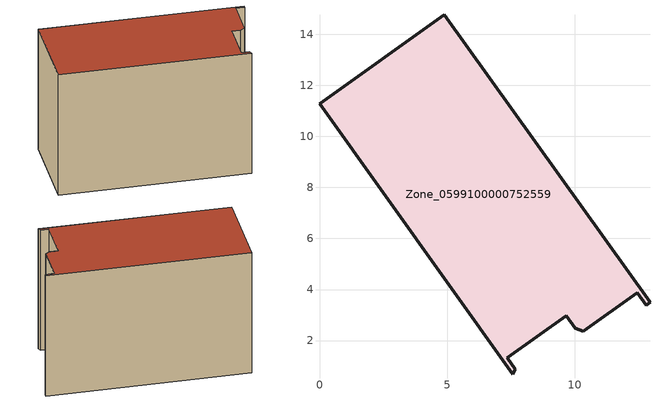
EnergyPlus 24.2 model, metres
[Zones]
Zone_0599100000752559
 floor ground (C_G): 0,11.28 4.89,14.77 12.95,3.5 12.79,3.38 12.44,3.87 10.32,2.36 10.02,2.48 9.66,2.98 7.35,1.33 7.67,0.88 7.58,0.68 z0
 wall outside (C_F): 4.89,14.77 0,11.28 7.58,0.68 7.67,0.88 7.35,1.33 9.66,2.98 10.02,2.48 10.32,2.36 12.44,3.87 12.79,3.38 12.95,3.5 4.89,14.77 z0:9.19
 roof outside (C_R): 7.58,0.68 7.67,0.88 7.35,1.33 9.66,2.98 10.02,2.48 10.32,2.36 12.44,3.87 12.79,3.38 12.95,3.5 4.89,14.77 0,11.28 z9.19
[BUILDING]
Pand.0599100000752559: North Axis=0; Terrain=City; Loads Convergence Tolerance Value=0.04; Temperature Convergence Tolerance Value=0.4; Solar Distribution=FullExterior; Maximum Number of Warmup Days=25; Minimum Number of Warmup Days=1
[Site:Location]
Rotterdam.The.Hague.AP_ZH_NLD Design_Conditions: Latitude=51.96; Longitude=4.45; Time Zone=1; Elevation=-4.5
[SITE:GROUNDTEMPERATURE:BUILDINGSURFACE]
18, 18, 18, 18, 18, 18, 18, 18, 18, 18, 18, 18
[MATERIAL] Thermal Absorptance=0.9; Solar Absorptance=0.7; Visible Absorptance=0.7
Name | Roughness | Thickness | Conductivity | Density | Specific Heat
G.TI.2006-2014 | MediumSmooth | 0.15 | 0.06 | 540 | 1210
F.TI.2006-2014 | Rough | 0.3 | 0.12 | 1920 | 840
R.TI.2006-2014 | MediumRough | 0.2 | 0.08 | 1500 | 1000
[CONSTRUCTION]
C_G: G.TI.2006-2014
C_F: F.TI.2006-2014
C_R: R.TI.2006-2014
[ZONE]
Zone_0599100000752559: Type=1; Multiplier=1; Ceiling Height=Autocalculate; Volume=Autocalculate; Floor Area=autocalculate; Part of Total Floor Area=Yes
[ZONEINFILTRATION:DESIGNFLOWRATE]
Infil_Zone_0599100000752559: Zone or ZoneList or Space or SpaceList=Zone_0599100000752559; Schedule=AlwaysOn; Design Flow Rate Calculation Method=Flow/Area; Flow Rate per Floor Area=0.0015; Constant Term Coefficient=1; Temperature Term Coefficient=0; Velocity Term Coefficient=0; Velocity Squared Term Coefficient=0
[HVACTEMPLATE:ZONE:IDEALLOADSAIRSYSTEM]
Zone_0599100000752559: Maximum Heating Supply Air Temperature=50; Minimum Cooling Supply Air Temperature=13; Maximum Heating Supply Air Humidity Ratio=0.0156; Minimum Cooling Supply Air Humidity Ratio=0.0077; Heating Limit=NoLimit; Cooling Limit=NoLimit; Dehumidification Control Type=ConstantSensibleHeatRatio; Cooling Sensible Heat Ratio=0.7; Dehumidification Setpoint=60; Humidification Control Type=None; Humidification Setpoint=30; Outdoor Air Method=None; Outdoor Air Flow Rate per Person=0.00944; Outdoor Air Flow Rate per Zone Floor Area=0; Outdoor Air Flow Rate per Zone=0; Demand Controlled Ventilation Type=None; Outdoor Air Economizer Type=NoEconomizer; Heat Recovery Type=None; Sensible Heat Recovery Effectiveness=0.7; Latent Heat Recovery Effectiveness=0.65
[ZONECONTROL:THERMOSTAT]
ThermostatControl_Zone_0599100000752559: Zone or ZoneList=Zone_0599100000752559; Control Type Schedule=DualSetpointControlType; Control 1=Thermostat_Zone_0599100000752559; Temperature Difference Between Cutout And Setpoint=0
[THERMOSTATSETPOINT:DUALSETPOINT]
Thermostat_Zone_0599100000752559: Heating Setpoint Temperature Schedule=HeatingSetpoint_Zone_0599100000752559; Cooling Setpoint Temperature Schedule=CoolingSetpoint_Zone_0599100000752559
[SCHEDULE:COMPACT]
HeatingSetpoint_Zone_0599100000752559: Through: 12/31, For: AllDays, Until: 24:00, 21
CoolingSetpoint_Zone_0599100000752559: Through: 12/31, For: AllDays, Until: 24:00, 24
DualSetpointControlType: Through: 12/31, For: AllDays, Until: 24:00, 4
AlwaysOn: Through: 12/31, For: AllDays, Until: 24:00, 1
